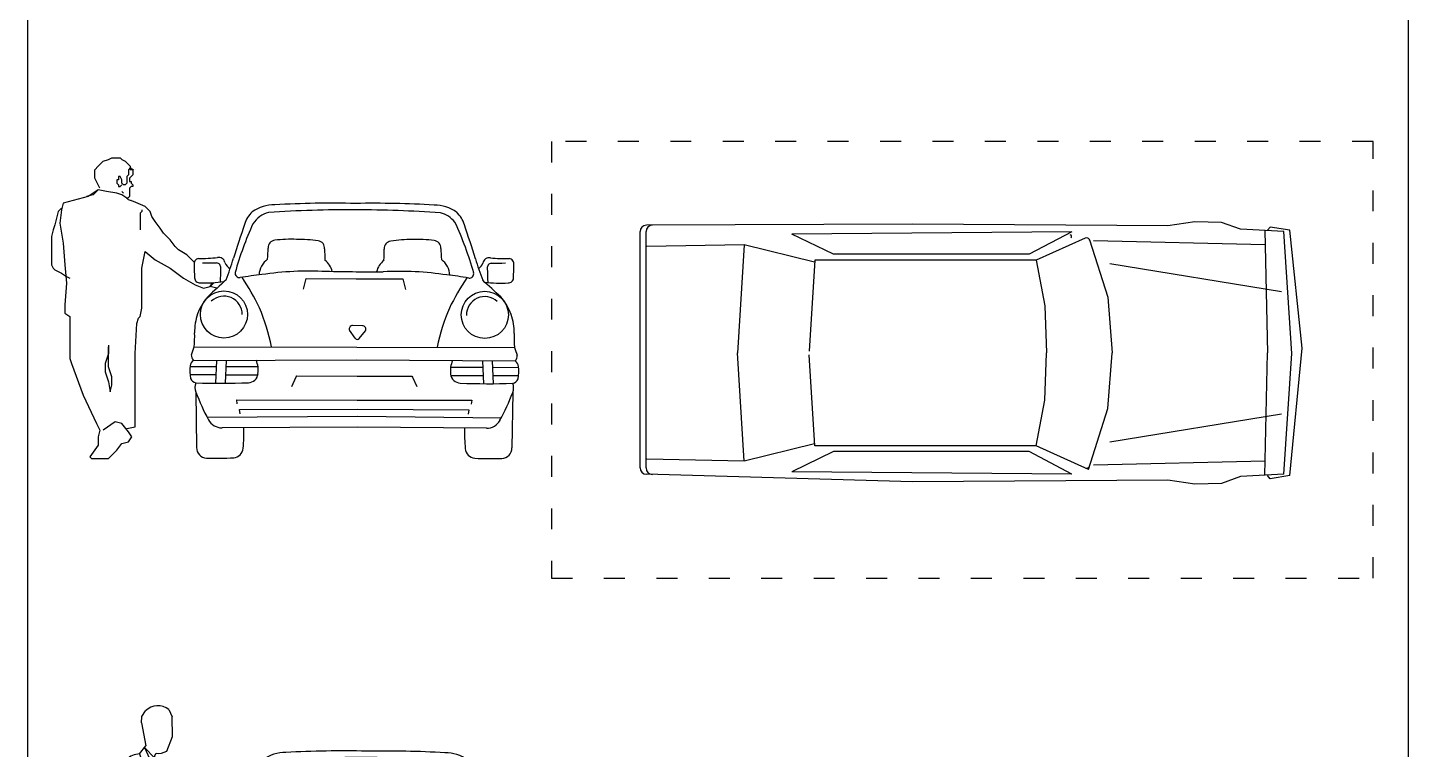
# Model space of a CAD drawing. Header units: millimetres. Extents: x 577 to 2337, y 236 to 943.
# Drawn here: x 801.66 to 809.56, y 692.29 to 696.42 of the extents above; entities that cross this region are included whole.
import ezdxf

# ---------------------------------------------------------------- set-up
doc = ezdxf.new("R2010")
doc.units = ezdxf.units.MM
doc.header["$LTSCALE"] = 0.01
doc.linetypes.add('ACAD_ISO03W100', pattern=[30, 12, -18])
doc.layers.add('06-Furn', color=4, linetype='Continuous')

# ---------------------------------------------------------------- blocks, each defined once
blk = doc.blocks.new('car')
at = {"layer": '06-Furn', "color": 234}
for p, q in [((800.9451, 755.1722), (800.9244, 755.0481)), ((801.6956, 755.2526), (800.9451, 755.1722)), ((801.7289, 755.1859), (800.9534, 755.1347)), ((802.5053, 755.1722), (801.6956, 755.2526)), ((802.497, 755.1347), (801.7289, 755.1859)), ((802.5053, 755.1722), (802.526, 755.0481)), ((800.9534, 755.1347), (800.939, 754.8588)), ((801.3359, 755.1198), (801.1589, 754.0292)), ((802.1145, 755.1198), (802.2915, 754.0292)), ((802.497, 755.1347), (802.5114, 754.8588)), ((800.9244, 755.0481), (800.945, 755.0316)), ((800.9461, 755.0141), (801.725, 755.0318)), ((801.0376, 755.0174), (801.012, 753.9259)), ((802.5043, 755.0141), (801.7254, 755.0318)), ((802.4128, 755.0174), (802.4384, 753.9259)), ((802.526, 755.0481), (802.5054, 755.0316)), ((800.939, 754.8588), (800.8947, 754.7384)), ((802.5114, 754.8588), (802.5557, 754.7384)), ((800.8947, 754.7384), (800.8907, 754.5696)), ((802.5557, 754.7384), (802.5597, 754.5696)), ((800.8907, 754.5696), (800.9163, 754.3983)), ((802.5597, 754.5696), (802.5341, 754.3983)), ((800.9163, 754.3983), (800.9055, 752.7744)), ((802.5341, 754.3983), (802.5449, 752.7744)), ((801.3713, 754.0172), (801.7244, 754.0445)), ((802.0791, 754.0172), (801.726, 754.0445)), ((801.0069, 753.9006), (801.3713, 754.0172)), ((802.4654, 753.8936), (802.0791, 754.0172)), ((800.9944, 753.8726), (801.135, 753.5598)), ((802.4654, 753.8936), (802.3154, 753.5598)), ((800.9553, 753.7878), (801.0977, 753.5173)), ((800.9553, 753.7878), (800.9692, 752.0085)), ((802.4951, 753.7878), (802.3527, 753.5173)), ((802.4951, 753.7878), (802.4812, 752.0085)), ((801.135, 753.5598), (801.4257, 753.6154)), ((801.4257, 753.6154), (801.7248, 753.6259)), ((802.0247, 753.6154), (801.7256, 753.6259)), ((802.3154, 753.5598), (802.0247, 753.6154)), ((801.0977, 753.5173), (801.0977, 752.2716)), ((801.135, 753.5598), (801.135, 752.1534)), ((802.3154, 753.5598), (802.3154, 752.1534)), ((802.3527, 753.5173), (802.3527, 752.2716)), ((800.9055, 752.7744), (800.9124, 751.0836)), ((802.5449, 752.7744), (802.4968, 751.0827)), ((801.0977, 752.2716), (800.9692, 752.0085)), ((802.3527, 752.2716), (802.4812, 752.0085)), ((801.1474, 752.1526), (801.037, 751.7052)), ((801.135, 752.1534), (801.7139, 752.1186)), ((802.3154, 752.1534), (801.7365, 752.1186)), ((802.303, 752.1526), (802.4134, 751.7052)), ((801.037, 751.7052), (801.7261, 751.6619)), ((801.037, 751.7052), (801.0491, 751.0858)), ((802.4134, 751.7052), (801.7243, 751.6619)), ((802.4134, 751.7052), (802.4013, 751.0858)), ((802.4566, 751.0812), (800.9534, 751.0812)), ((802.4556, 751.0426), (800.9536, 751.0426))]:
    blk.add_line(p, q, dxfattribs=at)
for centre, radius, start, end in [((801.7252, 755.0215), 0.0103, 88.70043, 91.29957), ((801.7252, 754.0342), 0.0103, 85.58552, 94.41448), ((801.0132, 753.881), 0.0206, 107.74294, 204.20393), ((802.4372, 753.881), 0.0206, 335.79607, 72.25706), ((800.9849, 753.776), 0.0103, 26.93818, 179.53004), ((801.7252, 753.6156), 0.0103, 87.99104, 92.00896), ((800.9534, 751.1224), 0.0411, 180.21416, 270), ((800.9536, 751.0838), 0.0411, 180.21416, 270), ((802.4556, 751.0838), 0.0411, 270, 358.50824), ((802.4566, 751.1224), 0.0411, 270, 358.50824)]:
    blk.add_arc(centre, radius, start, end, dxfattribs=at)
blk = doc.blocks.new('bo')
at = {"layer": '06-Furn', "color": 234, "linetype": 'Continuous'}
for p, q in [((810.0011, 713.3652), (810.0202, 713.3843)), ((810.0202, 713.3843), (810.0489, 713.3939)), ((810.0489, 713.3939), (810.068, 713.4035)), ((810.068, 713.4035), (810.0871, 713.4035)), ((810.0871, 713.4035), (810.1157, 713.4035)), ((810.1157, 713.4035), (810.1253, 713.3939)), ((810.1253, 713.3939), (810.1444, 713.3843)), ((810.1444, 713.3843), (810.1635, 713.3652)), ((809.9724, 713.3365), (809.9915, 713.3557)), ((809.9724, 713.327), (809.9724, 713.3365)), ((809.9724, 713.3079), (809.9724, 713.327)), ((809.9724, 713.2887), (809.9724, 713.3079)), ((809.9915, 713.3557), (810.0011, 713.3652)), ((810.1635, 713.3079), (810.154, 713.2983)), ((810.1635, 713.3652), (810.1731, 713.3557)), ((810.1731, 713.3461), (810.1635, 713.3365)), ((810.1635, 713.3365), (810.1635, 713.327)), ((810.1635, 713.327), (810.1635, 713.3174)), ((810.1635, 713.3174), (810.1635, 713.3079)), ((810.1731, 713.3557), (810.1731, 713.3461)), ((810.1731, 713.3461), (810.1731, 713.3461)), ((810.1736, 713.3461), (810.1927, 713.3365)), ((810.1927, 713.3365), (810.1736, 713.3365)), ((810.1736, 713.3365), (810.1736, 713.3365)), ((810.1892, 713.3074), (810.1796, 713.2978)), ((810.1826, 713.3461), (810.1826, 713.3461)), ((810.1892, 713.336), (810.1892, 713.3265)), ((810.1892, 713.3265), (810.1892, 713.3169)), ((810.1892, 713.3169), (810.1892, 713.3074)), ((810.2017, 713.3365), (810.2017, 713.3365)), ((809.982, 713.2696), (809.9724, 713.2887)), ((809.9915, 713.2505), (809.982, 713.2696)), ((810.0011, 713.2314), (809.9915, 713.2505)), ((810.1062, 713.2792), (810.0966, 713.2792)), ((810.0966, 713.2792), (810.0966, 713.2601)), ((810.0966, 713.2601), (810.1062, 713.2505)), ((810.1157, 713.2983), (810.1062, 713.2983)), ((810.1062, 713.2983), (810.1062, 713.2792)), ((810.1062, 713.2505), (810.1062, 713.2409)), ((810.1062, 713.2409), (810.1157, 713.2409)), ((810.1253, 713.2792), (810.1157, 713.2983)), ((810.1157, 713.2409), (810.1253, 713.2505)), ((810.1253, 713.2601), (810.1253, 713.2792)), ((810.1348, 713.2505), (810.1253, 713.2601)), ((810.1444, 713.2505), (810.1348, 713.2505)), ((810.1348, 713.2505), (810.1348, 713.2505)), ((810.154, 713.2601), (810.1444, 713.2505)), ((810.154, 713.2983), (810.154, 713.2792)), ((810.154, 713.2792), (810.154, 713.2792)), ((810.154, 713.2792), (810.154, 713.2601)), ((810.1796, 713.2978), (810.1701, 713.2882)), ((810.1701, 713.2882), (810.1701, 713.2882)), ((810.1701, 713.2882), (810.1701, 713.2787)), ((810.1701, 713.2787), (810.1701, 713.2787)), ((810.1701, 713.2787), (810.1701, 713.2691)), ((810.1701, 713.2691), (810.1796, 713.2691)), ((810.1796, 713.2404), (810.1701, 713.2309)), ((810.1701, 713.2309), (810.1701, 713.2213)), ((810.1796, 713.2691), (810.1796, 713.2595)), ((810.1796, 713.2595), (810.1796, 713.2595)), ((810.1796, 713.2595), (810.1892, 713.25)), ((810.1892, 713.2404), (810.1796, 713.2404)), ((810.1892, 713.25), (810.1892, 713.2404)), ((810.1892, 713.2404), (810.1892, 713.2404)), ((809.9342, 713.1836), (809.7909, 713.1453)), ((809.9629, 713.1931), (809.9247, 713.1836)), ((809.9915, 713.2218), (809.9342, 713.1836)), ((809.9915, 713.2218), (809.9629, 713.1931)), ((810.0393, 713.2123), (809.9915, 713.2218)), ((810.0966, 713.2027), (810.0393, 713.2123)), ((810.1253, 713.1931), (810.0966, 713.2027)), ((810.1253, 713.2123), (810.1253, 713.2123)), ((810.1253, 713.2123), (810.1348, 713.2027)), ((810.154, 713.174), (810.1253, 713.1931)), ((810.1605, 713.1735), (810.151, 713.1735)), ((810.1635, 713.1645), (810.154, 713.174)), ((810.1701, 713.1831), (810.1605, 713.1735)), ((810.1922, 713.1549), (810.1635, 713.1645)), ((810.1635, 713.1645), (810.1635, 713.1645)), ((810.1701, 713.2213), (810.1701, 713.2117)), ((810.1701, 713.2117), (810.1701, 713.2117)), ((810.1701, 713.2117), (810.1701, 713.2022)), ((810.1701, 713.2022), (810.1701, 713.2022)), ((810.1701, 713.2022), (810.1701, 713.1926)), ((810.1701, 713.1926), (810.1701, 713.1831)), ((810.1701, 713.1831), (810.1701, 713.1831)), ((810.1826, 713.1645), (810.1826, 713.1645)), ((810.259, 713.1262), (810.1922, 713.1549)), ((809.7622, 713.0975), (809.7527, 713.0593)), ((809.7814, 713.1167), (809.7622, 713.0975)), ((809.7814, 713.1071), (809.7718, 713.0306)), ((809.7909, 713.1453), (809.7814, 713.1071)), ((809.7814, 713.1167), (809.7814, 713.1167)), ((810.2399, 713.0975), (810.2304, 713.088)), ((810.2304, 713.088), (810.2304, 713.0784)), ((810.2304, 713.0784), (810.2304, 713.0593)), ((810.2399, 713.1071), (810.2399, 713.0975)), ((810.2877, 713.0975), (810.259, 713.1262)), ((810.2973, 713.0689), (810.2877, 713.0975)), ((810.3164, 713.0402), (810.2973, 713.0689)), ((809.7336, 712.9924), (809.724, 712.9541)), ((809.7431, 713.0211), (809.7336, 712.9924)), ((809.7527, 713.0593), (809.7431, 713.0211)), ((809.7718, 713.0306), (809.7909, 712.9159)), ((810.2304, 713.0593), (810.2304, 713.0402)), ((810.2304, 713.0402), (810.2304, 713.0115)), ((810.2304, 713.0115), (810.2304, 712.9924)), ((810.345, 713.0019), (810.3164, 713.0402)), ((810.3641, 712.9733), (810.345, 713.0019)), ((809.724, 712.9541), (809.724, 712.9159)), ((809.724, 712.9159), (809.724, 712.8776)), ((809.7909, 712.9159), (809.8005, 712.7916)), ((810.4024, 712.935), (810.3641, 712.9733)), ((810.431, 712.8968), (810.4024, 712.935)), ((809.724, 712.8776), (809.724, 712.849)), ((809.724, 712.849), (809.724, 712.8107)), ((810.2399, 712.7725), (810.259, 712.8681)), ((810.259, 712.8681), (810.3164, 712.8203)), ((810.4501, 712.8776), (810.431, 712.8968)), ((810.4979, 712.849), (810.4501, 712.8776)), ((810.5405, 712.8063), (810.4979, 712.849)), ((809.724, 712.8107), (809.724, 712.7916)), ((809.724, 712.7916), (809.7336, 712.7725)), ((809.7336, 712.7725), (809.7431, 712.7629)), ((809.7431, 712.7629), (809.7622, 712.7534)), ((809.7622, 712.7534), (809.7814, 712.7438)), ((809.8005, 712.7916), (809.81, 712.6864)), ((810.2399, 712.6769), (810.2399, 712.7725)), ((810.3164, 712.8203), (810.4024, 712.7725)), ((810.4024, 712.7725), (810.4788, 712.7151)), ((809.7814, 712.7438), (809.81, 712.7247)), ((809.81, 712.6864), (809.8005, 712.5622)), ((809.81, 712.7247), (809.8291, 712.7151)), ((810.2399, 712.6482), (810.2399, 712.6769)), ((810.4788, 712.7151), (810.5457, 712.6769)), ((810.5457, 712.6769), (810.5934, 712.6578)), ((810.6316, 712.6673), (810.6543, 712.69)), ((810.6316, 712.6673), (810.6449, 712.6895)), ((810.2399, 712.6004), (810.2399, 712.6482)), ((810.2399, 712.543), (810.2399, 712.6004)), ((810.5934, 712.6578), (810.6316, 712.6673)), ((810.6699, 712.6578), (810.6316, 712.6673)), ((809.8005, 712.5622), (809.8005, 712.5144)), ((809.8005, 712.5144), (809.8291, 712.4952)), ((810.2304, 712.4952), (810.2399, 712.543)), ((809.8291, 712.4952), (809.8291, 712.4379)), ((809.8291, 712.4379), (809.8291, 712.3614)), ((810.2017, 712.2849), (810.2113, 712.457)), ((810.2113, 712.457), (810.2208, 712.4857)), ((810.2208, 712.4857), (810.2304, 712.4952)), ((809.8291, 712.3614), (809.8291, 712.2945)), ((809.8291, 712.2945), (809.8291, 712.2562)), ((810.0489, 712.2849), (810.0298, 712.2276)), ((810.0489, 712.3327), (810.0489, 712.2849)), ((810.0489, 712.2754), (810.0489, 712.3232)), ((810.2017, 712.1511), (810.2017, 712.2849)), ((809.8291, 712.2562), (809.8387, 712.2276)), ((809.8387, 712.2276), (809.9056, 712.0459)), ((810.0298, 712.2276), (810.0298, 712.1798)), ((810.0489, 712.2084), (810.0489, 712.2754)), ((810.068, 712.1511), (810.0489, 712.2084)), ((810.0298, 712.1798), (810.0489, 712.1224)), ((810.0489, 712.1224), (810.0584, 712.065)), ((810.068, 712.1033), (810.068, 712.1511)), ((810.2017, 712.0268), (810.2017, 712.1511)), ((809.9056, 712.0459), (809.982, 711.8834)), ((810.0584, 712.065), (810.068, 712.1033)), ((810.2017, 711.9121), (810.2017, 712.0268)), ((809.982, 711.8834), (810.0011, 711.8451)), ((810.0871, 711.8929), (810.0202, 711.8451)), ((810.1253, 711.8834), (810.0871, 711.8929)), ((810.1635, 711.8356), (810.1253, 711.8834)), ((810.2017, 711.8643), (810.2017, 711.9121)), ((810.0011, 711.8451), (809.9915, 711.8069)), ((809.9915, 711.8069), (809.9915, 711.7591)), ((810.154, 711.8547), (810.2017, 711.8643)), ((810.1826, 711.8069), (810.1635, 711.8356)), ((810.1635, 711.7782), (810.1826, 711.8069)), ((809.9915, 711.7591), (809.9438, 711.6922)), ((810.0489, 711.6826), (810.0966, 711.7304)), ((810.0966, 711.7304), (810.1253, 711.7687)), ((810.1253, 711.7687), (810.1635, 711.7782)), ((809.9438, 711.6922), (809.9533, 711.6826)), ((809.9533, 711.6826), (810.0489, 711.6826))]:
    blk.add_line(p, q, dxfattribs=at)
at = {"layer": '06-Furn', "color": 234}
for p, q in [((811.1646, 712.6518), (811.1801, 712.7138)), ((811.1801, 712.7138), (811.4675, 712.7111)), ((811.4675, 712.7111), (811.7332, 712.7124)), ((811.7332, 712.7124), (811.7487, 712.6504)), ((811.5023, 712.4434), (811.4466, 712.4441)), ((811.4618, 712.3719), (811.429, 712.4173)), ((811.4835, 712.371), (811.5199, 712.4135)), ((810.5402, 712.3224), (811.4707, 712.3213)), ((811.4707, 712.3213), (812.3723, 712.3195)), ((810.6655, 712.2079), (810.5155, 712.2081)), ((810.5354, 712.2443), (811.4713, 712.2485)), ((810.6668, 712.2449), (810.6621, 712.1141)), ((810.7225, 712.2452), (810.7164, 712.1141)), ((810.9056, 712.2075), (810.7208, 712.2078)), ((811.4713, 712.2485), (812.3769, 712.2415)), ((812.0067, 712.2054), (812.1915, 712.2053)), ((812.1898, 712.2427), (812.1957, 712.1116)), ((812.2455, 712.2424), (812.2499, 712.1115)), ((812.2468, 712.2053), (812.3967, 712.2052)), ((810.6638, 712.1614), (810.5158, 712.1616)), ((810.9055, 712.161), (810.7186, 712.1613)), ((811.0979, 712.0961), (811.1237, 712.1509)), ((811.1237, 712.1509), (811.1266, 712.1568)), ((811.1266, 712.1568), (811.4721, 712.1541)), ((811.4721, 712.1541), (811.7855, 712.1553)), ((811.7855, 712.1553), (811.7884, 712.1494)), ((811.7884, 712.1494), (811.8141, 712.0946)), ((812.0066, 712.159), (812.1936, 712.1589)), ((812.2483, 712.1588), (812.3963, 712.1587)), ((810.5497, 712.0636), (810.5541, 711.7472)), ((812.3623, 712.0608), (812.3572, 711.7444)), ((810.7864, 711.997), (810.7833, 712.0191)), ((810.7833, 712.0191), (811.4732, 712.0181)), ((810.7999, 711.9648), (811.4736, 711.9649)), ((810.8036, 711.9387), (810.7999, 711.9648)), ((811.4732, 712.0181), (812.1286, 712.0168)), ((811.4736, 711.9649), (812.1118, 711.9625)), ((812.1118, 711.9625), (812.1081, 711.9365)), ((812.1286, 712.0168), (812.1254, 711.9947)), ((810.6143, 711.9194), (811.474, 711.9254)), ((811.474, 711.9254), (812.2973, 711.9167)), ((811.4745, 711.8637), (810.6997, 711.8592)), ((812.2118, 711.8567), (811.4745, 711.8637))]:
    blk.add_line(p, q, dxfattribs=at)
for centre in [(810.7102, 712.5078), (812.2027, 712.5053)]:
    blk.add_circle(centre, 0.1349, dxfattribs=at)
for centre, radius, start, end in [((810.9819, 712.9765), 0.1609, 132.78613, 163.09794), ((810.999, 712.9201), 0.2155, 89.26734, 125.92401), ((810.9999, 712.95), 0.1456, 103.49971, 147.99551), ((811.4219, 706.2948), 6.8121, 89.64326, 93.83823), ((811.3261, 707.3961), 5.7486, 88.63201, 93.23368), ((811.5624, 707.0906), 6.0534, 86.68381, 90.93768), ((811.4447, 705.665), 7.4417, 86.11907, 89.84922), ((811.9148, 712.9183), 0.2155, 53.9471, 90.60377), ((811.91, 712.9392), 0.1553, 38.38984, 75.70911), ((811.9321, 712.9747), 0.1609, 16.77316, 47.08498), ((831.4478, 706.1274), 21.7424, 161.50846, 162.04735), ((812.6831, 712.2093), 1.9833, 155.64461, 164.23472), ((810.3758, 712.2584), 1.8293, 15.4522, 25.14228), ((791.4508, 706.1716), 21.7424, 17.82375, 18.36264), ((811.005, 712.8903), 0.0422, 95.2577, 183.06686), ((811.0924, 712.256), 0.6824, 87.22555, 97.67821), ((811.137, 712.2553), 0.6824, 80.5223, 90.97496), ((811.2442, 712.8865), 0.0422, 355.13365, 82.94281), ((811.6696, 712.8853), 0.0422, 96.92829, 184.73745), ((811.7754, 712.2538), 0.6824, 88.89614, 99.3488), ((811.82, 712.2544), 0.6824, 82.19289, 92.64555), ((811.9087, 712.8885), 0.0422, 356.80424, 84.6134), ((810.563, 714.0229), 1.1948, 270.10531, 275.27983), ((810.681, 712.7983), 0.0358, 10.09781, 102.95653), ((809.9295, 712.9132), 1.0337, 355.05181, 358.60563), ((812.3199, 712.8757), 1.0337, 179.59488, 183.1487), ((810.5939, 712.8768), 1.0337, 356.7224, 0.27623), ((812.9843, 712.909), 1.0337, 181.26547, 184.81929), ((812.2272, 712.7963), 0.0358, 77.98206, 170.84078), ((812.3251, 714.0226), 1.1948, 265.65876, 270.83328), ((810.5703, 712.7974), 0.0311, 99.45589, 192.73057), ((812.2739, 712.8095), 1.734, 180.62454, 183.03319), ((810.5935, 718.3808), 5.578, 269.93203, 270.76746), ((810.6651, 712.7767), 0.0268, 351.96388, 83.44846), ((809.0611, 712.7543), 1.6307, 357.8523, 0.65533), ((810.7923, 712.8378), 0.083, 203.55767, 235.76288), ((809.5068, 713.1824), 1.3059, 338.59626, 344.30248), ((811.027, 712.7302), 0.1156, 125.76439, 178.02895), ((811.1969, 710.9134), 1.8424, 87.01856, 98.40119), ((811.2172, 712.7273), 0.1156, 12.79733, 52.43612), ((810.8181, 673.1809), 39.5752, 89.06027, 89.31292), ((811.1849, 754.4738), 41.7239, 270.38758, 270.5985), ((811.6962, 712.7259), 0.1156, 127.43498, 167.06972), ((811.7125, 710.912), 1.8424, 81.46991, 92.85255), ((811.8865, 712.7285), 0.1156, 1.84215, 54.10671), ((813.4076, 713.1772), 1.3059, 195.56863, 201.27485), ((812.1152, 712.8339), 0.083, 308.69976, 337.38092), ((812.2434, 712.775), 0.0268, 97.49012, 188.97471), ((813.8476, 712.7788), 1.6307, 180.28326, 183.08628), ((812.2232, 718.3795), 5.578, 270.17112, 271.00655), ((812.3378, 712.7972), 0.0311, 348.20802, 81.4827), ((810.6343, 712.7813), 1.734, 357.9054, 0.31404), ((810.5717, 712.7181), 0.0294, 180.76243, 274.58135), ((810.6014, 713.4995), 0.8112, 268.07159, 277.81495), ((816.7902, 706.0321), 9.0196, 132.2759, 133.16864), ((810.8, 712.7441), 0.0258, 171.08432, 276.07456), ((811.1396, 710.7795), 1.968, 96.18054, 99.85446), ((809.4738, 711.8444), 1.6012, 25.97976, 33.1674), ((811.7695, 710.778), 1.968, 80.01664, 83.69057), ((813.4376, 711.8391), 1.6012, 146.7037, 153.89134), ((812.1134, 712.7419), 0.0258, 263.79655, 8.78678), ((806.1082, 706.0433), 9.0196, 46.70246, 47.5952), ((812.2953, 713.4986), 0.8112, 263.41428, 272.86699), ((812.3377, 712.7179), 0.0294, 266.35724, 0.17615), ((810.8597, 712.3988), 0.3202, 138.62945, 159.46984), ((810.7102, 712.5078), 0.1049, 359.4917, 133.6907), ((812.2027, 712.5053), 0.1049, 47.24789, 181.44689), ((812.0529, 712.3967), 0.3202, 20.40126, 41.24166), ((809.8371, 712.0919), 1.1679, 11.35688, 22.87039), ((813.0749, 712.0875), 1.1679, 157.00072, 168.51422), ((810.8661, 712.4055), 0.324, 160.96736, 180.60296), ((811.4456, 712.4256), 0.0186, 86.98353, 206.5046), ((811.5021, 712.4231), 0.0203, 331.60385, 89.29648), ((812.0466, 712.4034), 0.324, 359.26814, 18.90375), ((809.9745, 712.3757), 0.5683, 354.55148, 2.65761), ((811.4729, 712.3781), 0.0127, 208.92544, 326.30803), ((812.9381, 712.3716), 0.5683, 177.21349, 185.31962), ((807.8445, 713.2864), 2.8631, 339.35815, 340.31091), ((815.0702, 713.2775), 2.8631, 199.5602, 200.51296), ((810.706, 712.1861), 0.1917, 171.69346, 193.30995), ((810.5667, 712.2035), 0.0515, 127.49076, 168.49925), ((810.5931, 712.2833), 0.0697, 185.11914, 213.99828), ((810.7772, 712.19), 0.1295, 350.71448, 25.59179), ((812.135, 712.1877), 0.1295, 154.27931, 189.15663), ((812.3193, 712.2806), 0.0697, 325.87283, 354.75196), ((812.3455, 712.2007), 0.0515, 11.37185, 52.38035), ((812.2062, 712.1836), 0.1917, 346.56116, 8.17764), ((810.5559, 712.1546), 0.0386, 199.13171, 260.52337), ((810.8476, 712.1747), 0.0578, 272.22484, 354.44779), ((812.0646, 712.1725), 0.0578, 185.42332, 267.64626), ((812.3562, 712.1518), 0.0386, 279.34774, 340.7394), ((810.6149, 712.0902), 0.0704, 158.04334, 202.14684), ((810.6932, 716.2437), 4.1297, 268.00724, 272.17371), ((811.701, 712.4931), 1.2288, 200.46034, 208.59024), ((812.2281, 716.2412), 4.1297, 267.69739, 271.86387), ((811.2119, 712.4929), 1.2288, 331.28087, 339.41076), ((812.2971, 712.0875), 0.0704, 337.72427, 21.82776), ((810.6986, 711.946), 0.0869, 208.11593, 270.71384), ((812.2131, 711.9435), 0.0869, 269.15727, 331.75517), ((809.9651, 711.8303), 0.8598, 354.10663, 1.97213), ((812.9463, 711.8262), 0.8598, 177.89898, 185.76447), ((810.6136, 711.7454), 0.0596, 178.24698, 267.57784), ((810.7601, 711.7475), 0.0604, 275.92283, 354.79449), ((812.1511, 711.7452), 0.0604, 185.07661, 263.94828), ((812.2976, 711.7427), 0.0596, 272.29326, 1.62412), ((810.6682, 713.7036), 2.0186, 268.37935, 272.78768), ((812.2474, 713.7011), 2.0186, 267.08343, 271.49175)]:
    blk.add_arc(centre, radius, start, end, dxfattribs=at)
blk = doc.blocks.new('bo1')
at = {"layer": '06-Furn', "color": 234}
for p, q in [((809.6513, 716.1288), (809.6725, 716.1613)), ((809.8055, 716.1687), (809.8241, 716.1268)), ((809.6486, 716.0915), (809.6513, 716.1288)), ((809.6486, 716.0915), (809.6747, 715.9605)), ((809.8256, 716.0136), (809.8241, 716.1268)), ((809.7935, 715.9304), (809.8256, 716.0136)), ((809.6376, 715.9155), (809.6747, 715.9605)), ((809.6376, 715.9155), (809.69, 715.754)), ((809.6666, 715.9507), (809.704, 715.8663)), ((809.7256, 715.889), (809.6666, 715.9507)), ((809.7249, 715.9053), (809.733, 715.9176)), ((809.4564, 715.5529), (809.5342, 715.8812)), ((809.5342, 715.8812), (809.5563, 715.891)), ((809.5563, 715.891), (809.6018, 715.8515)), ((809.5896, 715.6781), (809.6018, 715.8515)), ((809.704, 715.8663), (809.7551, 715.6545)), ((809.726, 715.8936), (809.7193, 715.8152)), ((809.726, 715.8936), (809.7249, 715.9053)), ((809.726, 715.8936), (809.7587, 715.8099)), ((809.69, 715.754), (809.7622, 715.6437)), ((809.7587, 715.8099), (809.8004, 715.6015)), ((809.5669, 715.5979), (809.5896, 715.6781)), ((809.5356, 715.6041), (809.7044, 715.5707)), ((809.63, 715.5854), (809.6505, 715.6516)), ((809.6505, 715.6516), (809.6804, 715.6606)), ((809.6804, 715.6606), (809.7621, 715.6418)), ((809.7564, 715.5608), (809.7622, 715.6437)), ((809.8004, 715.6015), (809.9447, 715.4935)), ((809.4654, 715.5229), (809.6228, 715.4886)), ((809.6823, 715.5133), (809.6949, 715.5329)), ((809.6933, 715.5261), (809.7168, 715.4729)), ((809.6949, 715.5329), (809.7044, 715.5707)), ((809.727, 715.5664), (809.7014, 715.5588)), ((809.7264, 715.5663), (809.727, 715.5664)), ((809.7704, 715.5582), (809.727, 715.5664)), ((809.7704, 715.5582), (809.7849, 715.5349)), ((809.7774, 715.4848), (809.7849, 715.5349)), ((809.5037, 715.5146), (809.5059, 715.4219)), ((809.6228, 715.4886), (809.6595, 715.4921)), ((809.6228, 715.4886), (809.6231, 715.4208)), ((809.6595, 715.4921), (809.6823, 715.5133)), ((809.7168, 715.4729), (809.7474, 715.4758)), ((809.7382, 715.3451), (809.7474, 715.4758)), ((809.7474, 715.4758), (809.7774, 715.4848)), ((809.7844, 715.282), (809.7774, 715.4848)), ((809.7789, 715.4952), (809.8989, 715.425)), ((809.9447, 715.4935), (810.02, 715.4595)), ((810.0148, 715.4186), (810.02, 715.4595)), ((810.6375, 715.4385), (810.653, 715.5005)), ((810.653, 715.5005), (810.9404, 715.4978)), ((810.9404, 715.4978), (811.2062, 715.4991)), ((811.2062, 715.4991), (811.2216, 715.4371)), ((809.494, 715.2235), (809.5059, 715.4219)), ((809.6231, 715.4208), (809.6616, 715.406)), ((809.6616, 715.406), (809.743, 715.4137)), ((809.8989, 715.425), (809.9951, 715.3876)), ((809.9951, 715.3876), (810.0148, 715.4186)), ((810.0148, 715.4186), (810.064, 715.405)), ((810.064, 715.405), (810.0969, 715.4015)), ((809.663, 715.1964), (809.7382, 715.3451)), ((809.7334, 715.3354), (809.769, 715.2497)), ((809.494, 715.2235), (809.528, 715.1897)), ((809.7126, 714.677), (809.769, 715.2497)), ((810.9347, 715.1587), (810.9019, 715.204)), ((810.9753, 715.2301), (810.9195, 715.2309)), ((810.9564, 715.1577), (810.9928, 715.2002)), ((809.528, 715.1897), (809.663, 715.1964)), ((809.528, 715.1897), (809.5394, 715.1353)), ((809.5394, 715.1353), (809.5589, 715.1248)), ((809.5405, 715.1167), (809.5589, 715.1248)), ((809.5405, 715.1167), (809.5961, 714.6236)), ((809.6707, 714.858), (809.6791, 715.0931)), ((810.0131, 715.1091), (810.9436, 715.108)), ((810.9436, 715.108), (811.8452, 715.1062)), ((810.1384, 714.9946), (809.9885, 714.9948)), ((810.0083, 715.0311), (810.9442, 715.0352)), ((810.1397, 715.0316), (810.135, 714.9008)), ((810.1954, 715.0319), (810.1893, 714.9008)), ((810.3785, 714.9942), (810.1937, 714.9945)), ((810.9442, 715.0352), (811.8498, 715.0282)), ((811.4796, 714.9922), (811.6644, 714.992)), ((811.6627, 715.0295), (811.6686, 714.8983)), ((811.7185, 715.0291), (811.7228, 714.8983)), ((811.7197, 714.992), (811.8696, 714.9919)), ((810.1367, 714.9481), (809.9887, 714.9484)), ((810.3784, 714.9477), (810.1915, 714.948)), ((810.5708, 714.8829), (810.5967, 714.9376)), ((810.5967, 714.9376), (810.5995, 714.9435)), ((810.5995, 714.9435), (810.945, 714.9409)), ((810.945, 714.9409), (811.2584, 714.942)), ((811.2584, 714.942), (811.2613, 714.9361)), ((811.2613, 714.9361), (811.287, 714.8813)), ((811.4796, 714.9457), (811.6665, 714.9456)), ((811.7212, 714.9456), (811.8692, 714.9455)), ((809.6707, 714.858), (809.6943, 714.6752)), ((810.0226, 714.8503), (810.027, 714.5339)), ((810.2593, 714.7837), (810.2562, 714.8058)), ((810.2562, 714.8058), (810.9461, 714.8048)), ((811.8352, 714.8475), (811.8301, 714.5311)), ((810.2728, 714.7515), (810.9465, 714.7516)), ((810.2765, 714.7255), (810.2728, 714.7515)), ((810.9461, 714.8048), (811.6015, 714.8035)), ((810.9465, 714.7516), (811.5847, 714.7493)), ((811.5847, 714.7493), (811.581, 714.7232)), ((811.6015, 714.8035), (811.5983, 714.7815)), ((809.7001, 714.6141), (809.6943, 714.6752)), ((809.6978, 714.6386), (809.6954, 714.663)), ((809.7161, 714.6403), (809.7126, 714.677)), ((810.0872, 714.7061), (810.9469, 714.7121)), ((810.9474, 714.6504), (810.1726, 714.6459)), ((810.9469, 714.7121), (811.7702, 714.7034)), ((811.6847, 714.6434), (810.9474, 714.6504)), ((809.5961, 714.6236), (809.6014, 714.5986)), ((809.6014, 714.5986), (809.6108, 714.5959)), ((809.6108, 714.5959), (809.6265, 714.5454)), ((809.7001, 714.6141), (809.7115, 714.5597)), ((809.7184, 714.6159), (809.7161, 714.6403)), ((809.7184, 714.6159), (809.7263, 714.5981)), ((809.7263, 714.5981), (809.7988, 714.5495)), ((809.7115, 714.5597), (809.7505, 714.5194)), ((809.7388, 714.5315), (809.7816, 714.5355)), ((809.7505, 714.5194), (809.7685, 714.4788)), ((809.7816, 714.5355), (809.7988, 714.5495)), ((809.7324, 714.4692), (809.7685, 714.4788))]:
    blk.add_line(p, q, dxfattribs=at)
for centre in [(810.1831, 715.2945), (811.6756, 715.292)]:
    blk.add_circle(centre, 0.1349, dxfattribs=at)
for centre, radius, start, end in [((809.7433, 716.089), 0.1012, 52.0241, 134.3877), ((809.6718, 715.7184), 0.2001, 99.84795, 123.19133), ((809.7433, 716.0183), 0.1012, 264.13865, 299.72884), ((810.472, 715.7068), 0.2155, 89.26734, 125.92401), ((810.799, 710.1829), 5.7486, 88.63201, 93.23368), ((811.0353, 709.8773), 6.0534, 86.68381, 90.93768), ((811.3877, 715.705), 0.2155, 53.9471, 90.60377), ((810.4548, 715.7632), 0.1609, 132.78613, 163.09794), ((810.4728, 715.7367), 0.1456, 103.49971, 147.99551), ((810.8948, 709.0815), 6.8121, 89.64326, 93.83823), ((810.9176, 708.4518), 7.4417, 86.11907, 89.84922), ((811.3829, 715.7259), 0.1553, 38.38984, 75.70911), ((811.405, 715.7614), 0.1609, 16.77316, 47.08498), ((830.9207, 708.9141), 21.7424, 161.50846, 162.04735), ((812.1561, 714.996), 1.9833, 155.64461, 164.23472), ((809.8487, 715.0452), 1.8293, 15.4522, 25.14228), ((790.9237, 708.9583), 21.7424, 17.82375, 18.36264), ((809.4024, 715.6999), 1.0337, 355.05181, 358.60563), ((810.4779, 715.677), 0.0422, 95.2577, 183.06686), ((810.5653, 715.0427), 0.6824, 87.22555, 97.67821), ((810.6099, 715.042), 0.6824, 80.5223, 90.97496), ((810.7171, 715.6733), 0.0422, 355.13365, 82.94281), ((811.1425, 715.672), 0.0422, 96.92829, 184.73745), ((811.2483, 715.0405), 0.6824, 88.89614, 99.3488), ((811.2929, 715.0411), 0.6824, 82.19289, 92.64555), ((811.3816, 715.6752), 0.0422, 356.80424, 84.6134), ((810.0432, 715.5841), 0.0311, 99.45589, 192.73057), ((810.0359, 716.8096), 1.1948, 270.10531, 275.27983), ((810.1539, 715.585), 0.0358, 10.09781, 102.95653), ((808.9797, 715.9691), 1.3059, 338.59626, 344.30248), ((810.4999, 715.517), 0.1156, 125.76439, 178.02895), ((811.7928, 715.6624), 1.0337, 179.59488, 183.1487), ((810.6901, 715.514), 0.1156, 12.79733, 52.43612), ((811.1691, 715.5126), 0.1156, 127.43498, 167.06972), ((810.0668, 715.6635), 1.0337, 356.7224, 0.27623), ((812.4572, 715.6957), 1.0337, 181.26547, 184.81929), ((811.3594, 715.5152), 0.1156, 1.84215, 54.10671), ((812.8805, 715.9639), 1.3059, 195.56863, 201.27485), ((811.7001, 715.583), 0.0358, 77.98206, 170.84078), ((811.798, 716.8093), 1.1948, 265.65876, 270.83328), ((811.8107, 715.5839), 0.0311, 348.20802, 81.4827), ((811.7468, 715.5962), 1.734, 180.62454, 183.03319), ((810.0664, 721.1675), 5.578, 269.93203, 270.76746), ((810.1381, 715.5634), 0.0268, 351.96388, 83.44846), ((808.534, 715.541), 1.6307, 357.8523, 0.65533), ((810.2652, 715.6245), 0.083, 203.55767, 235.76288), ((810.2729, 715.5309), 0.0258, 171.08432, 276.07456), ((810.6125, 713.5662), 1.968, 96.18054, 99.85446), ((810.6698, 713.7001), 1.8424, 87.01856, 98.40119), ((810.291, 675.9677), 39.5752, 89.06027, 89.31292), ((810.6579, 757.2605), 41.7239, 270.38758, 270.5985), ((811.1854, 713.6988), 1.8424, 81.46991, 92.85255), ((811.2424, 713.5647), 1.968, 80.01664, 83.69057), ((811.5863, 715.5286), 0.0258, 263.79655, 8.78678), ((811.5881, 715.6206), 0.083, 308.69976, 337.38092), ((811.7163, 715.5617), 0.0268, 97.49012, 188.97471), ((813.3205, 715.5656), 1.6307, 180.28326, 183.08628), ((811.6961, 721.1662), 5.578, 270.17112, 271.00655), ((810.1072, 715.568), 1.734, 357.9054, 0.31404), ((810.0446, 715.5048), 0.0294, 180.76243, 274.58135), ((810.0555, 715.3954), 0.0732, 24.04511, 118.99715), ((810.0743, 716.2862), 0.8112, 268.07159, 277.81495), ((816.2631, 708.8188), 9.0196, 132.2759, 133.16864), ((808.9467, 714.6311), 1.6012, 25.97976, 33.1674), ((812.9105, 714.6258), 1.6012, 146.7037, 153.89134), ((805.5811, 708.83), 9.0196, 46.70246, 47.5952), ((811.7682, 716.2854), 0.8112, 263.41428, 272.86699), ((811.8106, 715.5046), 0.0294, 266.35724, 0.17615), ((810.3326, 715.1855), 0.3202, 138.62945, 159.46984), ((810.1831, 715.2945), 0.1049, 359.4917, 133.6907), ((811.6756, 715.292), 0.1049, 47.24789, 181.44689), ((811.5259, 715.1834), 0.3202, 20.40126, 41.24166), ((810.339, 715.1922), 0.324, 160.96736, 180.60296), ((809.31, 714.8786), 1.1679, 11.35688, 22.87039), ((812.5478, 714.8742), 1.1679, 157.00072, 168.51422), ((811.5195, 715.1901), 0.324, 359.26814, 18.90375), ((810.9186, 715.2123), 0.0186, 86.98353, 206.5046), ((810.975, 715.2098), 0.0203, 331.60385, 89.29648), ((809.4474, 715.1624), 0.5683, 354.55148, 2.65761), ((810.9458, 715.1648), 0.0127, 208.92544, 326.30803), ((812.411, 715.1583), 0.5683, 177.21349, 185.31962), ((807.3174, 716.0731), 2.8631, 339.35815, 340.31091), ((810.066, 715.07), 0.0697, 185.11914, 213.99828), ((814.5431, 716.0642), 2.8631, 199.5602, 200.51296), ((811.7922, 715.0673), 0.0697, 325.87283, 354.75196), ((810.1789, 714.9728), 0.1917, 171.69346, 193.30995), ((810.0396, 714.9902), 0.0515, 127.49076, 168.49925), ((810.2501, 714.9767), 0.1295, 350.71448, 25.59179), ((811.6079, 714.9744), 0.1295, 154.27931, 189.15663), ((811.8184, 714.9874), 0.0515, 11.37185, 52.38035), ((811.6791, 714.9703), 0.1917, 346.56116, 8.17764), ((810.0288, 714.9413), 0.0386, 199.13171, 260.52337), ((810.0878, 714.8769), 0.0704, 158.04334, 202.14684), ((810.1661, 719.0304), 4.1297, 268.00724, 272.17371), ((810.3205, 714.9614), 0.0578, 272.22484, 354.44779), ((811.5375, 714.9592), 0.0578, 185.42332, 267.64626), ((811.7011, 719.0279), 4.1297, 267.69739, 271.86387), ((811.77, 714.8742), 0.0704, 337.72427, 21.82776), ((811.8291, 714.9385), 0.0386, 279.34774, 340.7394), ((811.1739, 715.2799), 1.2288, 200.46034, 208.59024), ((810.6848, 715.2796), 1.2288, 331.28087, 339.41076), ((810.1715, 714.7328), 0.0869, 208.11593, 270.71384), ((811.686, 714.7303), 0.0869, 269.15727, 331.75517), ((809.438, 714.617), 0.8598, 354.10663, 1.97213), ((812.4192, 714.6129), 0.8598, 177.89898, 185.76447), ((809.7779, 714.6441), 0.1808, 213.10212, 255.42449), ((810.0865, 714.5321), 0.0596, 178.24698, 267.57784), ((810.233, 714.5342), 0.0604, 275.92283, 354.79449), ((811.624, 714.5319), 0.0604, 185.07661, 263.94828), ((811.7705, 714.5294), 0.0596, 272.29326, 1.62412), ((810.1411, 716.4904), 2.0186, 268.37935, 272.78768), ((811.7204, 716.4878), 2.0186, 267.08343, 271.49175)]:
    blk.add_arc(centre, radius, start, end, dxfattribs=at)

msp = doc.modelspace()

# ---------------------------------------------------------------- linework, layer by layer
at = {"layer": '06-Furn', "color": 5}
msp.add_lwpolyline([(801.6625, 711.677), (801.6625, 685.6205), (809.5617, 685.6205), (809.5617, 711.677)], close=True, dxfattribs=at)
at = {"layer": '06-Furn', "color": 5, "linetype": 'ACAD_ISO03W100'}
msp.add_lwpolyline([(804.6595, 693.2678), (809.3595, 693.2678), (809.3595, 695.7678), (804.6595, 695.7678)], close=True, dxfattribs=at)

# ---------------------------------------------------------------- block references
at = {"layer": '06-Furn', "color": 5}
for name, p in [('bo', (-7.9246, -17.7304)), ('bo1', (-7.3352, -23.6519))]:
    msp.add_blockref(name, p, dxfattribs=at)
at = {"layer": '06-Furn', "color": 5, "xscale": 0.900000000000091, "yscale": 0.900000000000091, "zscale": 0.900000000000091, "rotation": 270}
msp.add_blockref('car', (129.2276, 1416.1098), dxfattribs=at)

doc.saveas('drawing.dxf')
